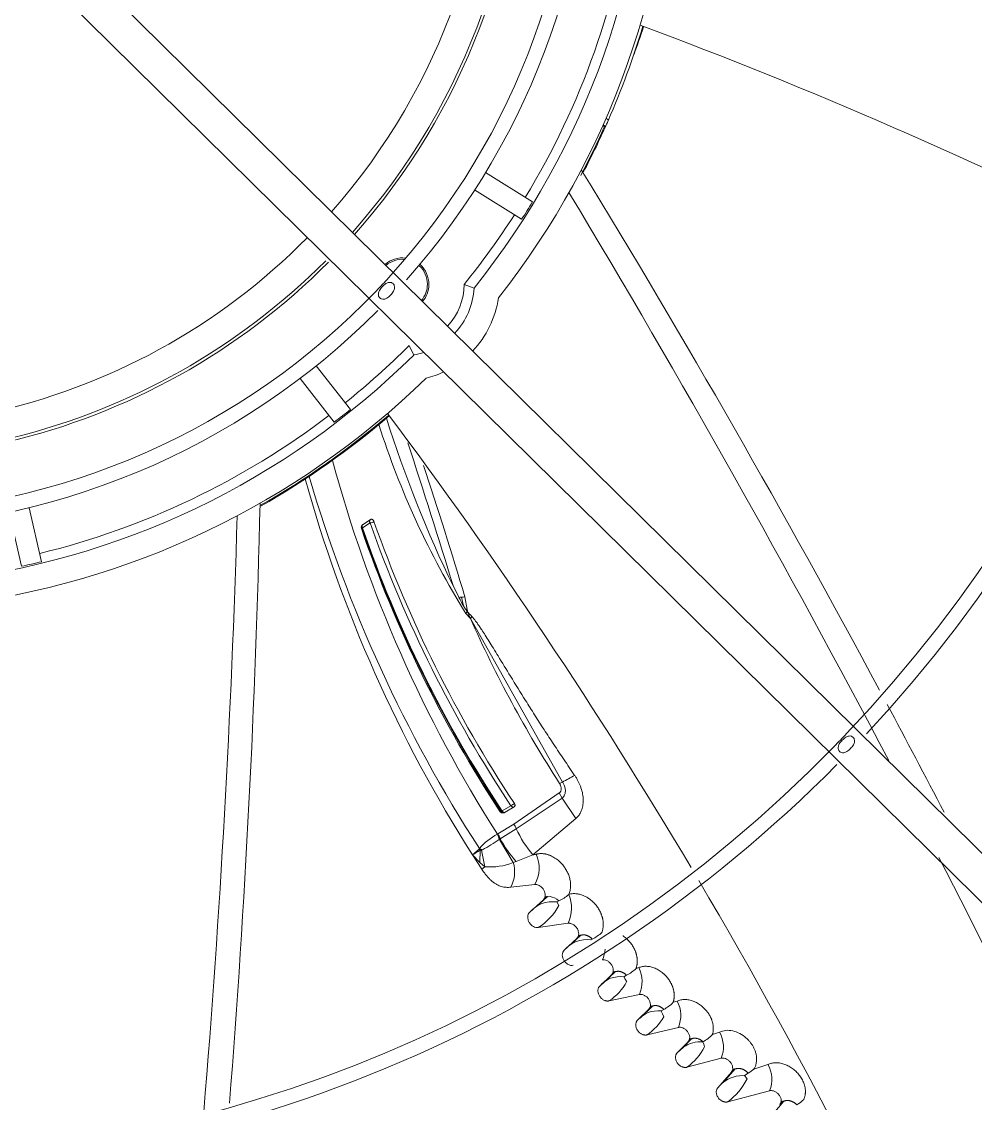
# Model space of a CAD drawing. Header units: millimetres. Extents: x 113490 to 142599, y -20467 to 115.
# Drawn here: x 126561 to 126723.5, y -11583.8 to -11399.6 of the extents above; entities that cross this region are included whole.
import ezdxf

# ---------------------------------------------------------------- set-up
doc = ezdxf.new("R2010")
doc.units = ezdxf.units.MM
doc.layers.add('DV3_0', color=7, linetype='Continuous')

msp = doc.modelspace()

# ---------------------------------------------------------------- linework, layer by layer
at = {"layer": 'DV3_0', "color": 7, "linetype": 'Continuous', "lineweight": 15}
for p, q in [((126859.33, -11674.11), (126550.04, -11369.11)), ((126546.48, -11374.03), (126855.15, -11678.41)), ((126648.01, -11430.27), (126640.01, -11425.27)), ((126646.16, -11433.24), (126638.15, -11428.24)), ((126636.37, -11444.32), (126638.06, -11444.94)), ((126626.99, -11454.74), (126627.79, -11456.35)), ((126616.99, -11465.63), (126611.18, -11458.19)), ((126614.24, -11467.79), (126608.42, -11460.35)), ((126561, -11492.34), (126558.87, -11483.14)), ((126564.41, -11491.55), (126562.28, -11482.36)), ((126619.05, -11485.8), (126620.34, -11484.95)), ((126619.16, -11485.2), (126620.45, -11484.35)), ((126618.87, -11485.9), (126618.93, -11485.8)), ((126636.71, -11499.77), (126636.61, -11499.62)), ((126636.71, -11499.77), (126636.7, -11499.63)), ((126636.92, -11499.97), (126636.91, -11499.67)), ((126652.62, -11529.31), (126653.12, -11529.09)), ((126644.84, -11536.24), (126652.58, -11530.94)), ((126652.58, -11530.94), (126653.09, -11531.82)), ((126645.23, -11537.03), (126653.09, -11531.82)), ((126653.09, -11531.82), (126655.41, -11535.29)), ((126642.71, -11534.08), (126642.53, -11534.15)), ((126644.34, -11533.11), (126642.84, -11534.01)), ((126644.89, -11533.31), (126643.39, -11534.22)), ((126642.12, -11537.91), (126644.84, -11536.24)), ((126642.05, -11537.95), (126642.12, -11537.91)), ((126642.51, -11538.76), (126645.23, -11537.03)), ((126638.97, -11540.39), (126639.48, -11540.61)), ((126642.35, -11538.87), (126642.38, -11538.85)), ((126642.38, -11538.85), (126642.51, -11538.76)), ((126644.75, -11542.78), (126642.38, -11538.85)), ((126639.36, -11543.9), (126637.8, -11541.48)), ((126638.92, -11540.5), (126638.96, -11540.44)), ((126638.92, -11540.5), (126639.08, -11540.71)), ((126638.96, -11540.44), (126639.35, -11540.66)), ((126639.35, -11540.66), (126639.48, -11540.61)), ((126639.89, -11543.51), (126639.35, -11540.66)), ((126648.09, -11541.49), (126645.23, -11542.59)), ((126644.33, -11546.98), (126648.42, -11546.53)), ((126649.87, -11549.14), (126647.54, -11551.25)), ((126650.44, -11548.69), (126648.74, -11550.23)), ((126652.16, -11549.51), (126652.51, -11549.33)), ((126652.52, -11550.13), (126652.16, -11549.51)), ((126654.08, -11553.14), (126649, -11553.86)), ((126656.27, -11555.15), (126654.58, -11556.71)), ((126659.89, -11554.67), (126659.83, -11554.69)), ((126653.42, -11557.72), (126655.58, -11555.71)), ((126657.98, -11555.94), (126658.18, -11555.83)), ((126659.48, -11563.83), (126661.48, -11561.91)), ((126662.14, -11561.36), (126659.96, -11563.44)), ((126663.57, -11562.26), (126664.03, -11561.99)), ((126663.57, -11562.26), (126663.83, -11562.66)), ((126666.11, -11560.69), (126665.66, -11560.81)), ((126663.83, -11562.66), (126664.06, -11563.09)), ((126666.22, -11565.27), (126661.05, -11566.36)), ((126665.91, -11569.66), (126667.83, -11567.75)), ((126668.49, -11567.2), (126666.38, -11569.27)), ((126669.93, -11568.07), (126670.37, -11567.8)), ((126672.66, -11566.39), (126671.98, -11566.59)), ((126670.17, -11568.57), (126670.38, -11569.09)), ((126672.86, -11570.88), (126667.53, -11572.14)), ((126679.88, -11571.67), (126678.68, -11572.06)), ((126672.66, -11575.22), (126674.52, -11573.31)), ((126675.16, -11572.76), (126673.13, -11574.83)), ((126677.06, -11573.32), (126677.21, -11573.75)), ((126672.66, -11575.22), (126673.73, -11574.22)), ((126677.21, -11573.75), (126677.33, -11574.17)), ((126680.15, -11576.13), (126674.33, -11577.66)), ((126688.11, -11577.2), (126685.74, -11577.96)), ((126679.57, -11581.16), (126681.89, -11578.49)), ((126682.56, -11577.92), (126680.63, -11580.13)), ((126683.26, -11579.1), (126684.13, -11579.05)), ((126684.13, -11579.05), (126684.75, -11578.64)), ((126684.13, -11579.05), (126684.35, -11579.34)), ((126684.35, -11579.34), (126684.57, -11579.66)), ((126688.39, -11581.67), (126681.29, -11583.54)), ((126690.83, -11583.41), (126688.99, -11585.6))]:
    msp.add_line(p, q, dxfattribs=at)
at = {"layer": 'DV3_0', "color": 7, "linetype": 'Continuous', "lineweight": 20}
for p, q in [((126660.38, -11417.6), (126660.25, -11417.54)), ((126635.5, -11497.65), (126634.54, -11495.79)), ((126636.27, -11499.05), (126635.95, -11497.6)), ((126636.91, -11499.67), (126636.49, -11497.55)), ((126636.61, -11499.62), (126636.27, -11499.05)), ((126636.61, -11499.62), (126636.7, -11499.63)), ((126636.7, -11499.63), (126636.91, -11499.67)), ((126636.82, -11499.94), (126636.71, -11499.77)), ((126636.91, -11500.06), (126636.67, -11500.39)), ((126637.44, -11501.2), (126636.67, -11500.39)), ((126636.82, -11499.94), (126636.92, -11499.97)), ((126636.91, -11500.06), (126636.92, -11499.97)), ((126637.17, -11500.63), (126636.91, -11500.06)), ((126637.44, -11501.2), (126637.17, -11500.63)), ((126637.44, -11501.2), (126637.68, -11500.87)), ((126653.12, -11529.09), (126637.44, -11501.2)), ((126655.41, -11535.29), (126648.09, -11541.49)), ((126642.03, -11537.96), (126642.05, -11537.95)), ((126638.96, -11540.44), (126638.97, -11540.39)), ((126637.8, -11541.48), (126638.92, -11540.5)), ((126639.04, -11542.76), (126637.8, -11541.48)), ((126639.08, -11540.71), (126639.04, -11542.76)), ((126639.89, -11543.51), (126639.04, -11542.76)), ((126639.36, -11543.9), (126639.89, -11543.51)), ((126645.23, -11542.59), (126644.75, -11542.78))]:
    msp.add_line(p, q, dxfattribs=at)
at = {"layer": 'DV3_0', "color": 7, "linetype": 'Continuous', "lineweight": 15}
for centre, radius, start, end in [((126532.24, -11359.99), 236, 317.0271, 45.7088), ((126532.24, -11359.99), 233.5, 316.4663, 45.8392), ((126532.24, -11359.99), 126, 318.4756, 45.1616), ((126532.24, -11359.99), 123.5, 317.6348, 45.2819), ((126532.24, -11359.99), 113.75, 318.4247, 44.9979), ((126532.24, -11359.99), 114.25, 318.4114, 0), ((126532.24, -11359.99), 135.7, 321.2429, 359.7571), ((126532.24, -11359.99), 140, 321.7677, 359.2323), ((126532.24, -11359.99), 134, 328.7483, 352.2517), ((126532.24, -11359.99), 140.5, 336.3104, 343.3028), ((126361.51, -12217.42), 872.25, 63.43384, 69.5445), ((126545.83, -11361), 127.37, 339.734, 341.9536), ((126532.24, -11359.99), 140.5, 332.3654, 335.7939), ((125085.13, -12384.07), 1840.9, 28.22591, 31.40572), ((125007.86, -12419.24), 1921.39, 27.72245, 31.03383), ((126532.24, -11359.99), 134, 320.9991, 327.2517), ((126532.24, -11359.99), 114.25, 251.4688, 315.1695), ((126532.24, -11359.99), 113.75, 252.7316, 315.086), ((126625.87, -11444.3), 4.5, 82.9891, 131.7492), ((126625.87, -11444.3), 4.25, 84.8173, 131.5341), ((126625.87, -11444.3), 4.25, 0, 48), ((126625.87, -11444.3), 4.5, 0, 48), ((126532.24, -11359.99), 123.5, 316.2428, 317.6348), ((126625.87, -11444.3), 4.25, 319.2681, 0), ((126625.87, -11444.3), 4.5, 318, 0), ((126625.87, -11444.3), 10.5, 316.9653, 359.8902), ((126532.24, -11359.99), 123.5, 226.1082, 316.2428), ((126625.87, -11444.3), 12.2, 316.7471, 356.9852), ((126625.87, -11444.3), 16.5, 316.3964, 351.8862), ((126532.24, -11359.99), 126, 270, 315.2026), ((126532.24, -11359.99), 134, 308.7483, 315.0009), ((126532.24, -11359.99), 135.7, 276.2429, 314.7571), ((126625.87, -11444.3), 12.2, 279.0148, 287.4816), ((126625.87, -11444.3), 16.5, 284.1138, 295.142), ((126532.24, -11359.99), 140, 276.7677, 314.2323), ((126532.24, -11359.99), 134, 283.7483, 307.2517), ((126532.24, -11359.99), 140.5, 299.6325, 310.6019), ((125925.06, -11989.01), 872.25, 30.70257, 36.8175), ((126836.14, -11414.25), 230.17, 195.1216, 212.5095), ((126836.64, -11414.63), 235.85, 195.4508, 212.5348), ((126841.36, -11409.44), 241.06, 196.2834, 212.9029), ((124761.2, -11439.15), 1840.9, 355.49356, 358.67872), ((124677.17, -11426.96), 1921.39, 355.27432, 358.30683), ((126619.63, -11481.79), 3.25, 282.6415, 295.2259), ((126827.01, -11412.02), 219.15, 199.4393, 213.5401), ((126827.29, -11411.87), 218.76, 199.4529, 213.5312), ((126619.48, -11485.74), 0.635, 120.3769, 194.3524), ((126821.84, -11416.28), 214.58, 198.9328, 213.3194), ((126619.39, -11485.63), 0.493, 117.9807, 200.505), ((126823.03, -11415.28), 215.94, 199.0626, 213.3779), ((126823.49, -11414.91), 216.38, 199.1244, 213.3976), ((126639.43, -11498.07), 3.21, 215.5979, 218.278), ((126828.32, -11416.25), 208.93, 203.992, 212.7603), ((126532.24, -11359.99), 551.5, 285.4775, 344.5225), ((125085.13, -12384.07), 1840.9, 27.49382, 28.13982), ((126532.24, -11359.99), 233.5, 315.7154, 316.4663), ((126532.24, -11359.99), 233.5, 225.7814, 315.7154), ((126532.24, -11359.99), 236, 270, 315.2644), ((126632.17, -11488.63), 45.56, 297.3771, 300.36), ((126641.14, -11527.64), 6.34, 300.3343, 306.7823), ((126642.27, -11533.06), 1.11, 293.1128, 301.0288), ((126643.12, -11533.82), 0.486, 212.6809, 304.1901), ((126647.35, -11547.8), 11.19, 118.3562, 138.4923), ((126639.46, -11539.36), 2.93, 9.6098, 28.6807), ((126639.47, -11539.42), 2.97, 10.9843, 29.6557), ((126625.15, -11513.63), 30.55, 297.9795, 304.2758), ((126639.14, -11540.23), 0.478, 262.6265, 295.5933), ((126613.12, -11363.84), 181.06, 281.1372, 281.3151), ((126643.43, -11543.73), 5.72, 330.7489, 24.2522), ((125007.86, -12419.24), 1921.39, 24.56568, 27.16861), ((126639.45, -11544.38), 5.53, 331.8842, 16.797), ((125925.06, -11989.01), 872.25, 23.32871, 30.53654), ((126651.46, -11554.66), 5.2, 82.2332, 138.9483), ((126650.06, -11543.7), 6.13, 293.4978, 312.3418), ((126648.66, -11550.56), 6, 334.5296, 22.8148), ((126654.27, -11548.3), 0.106, 127.455, 138.9521), ((126643.01, -11544.69), 10.96, 303.1447, 330.2122), ((126655.66, -11550.42), 5.97, 295.061, 314.3575), ((126657.38, -11561.13), 5.22, 83.3621, 139.2655), ((126654.79, -11557.06), 5.64, 335.6062, 355.3029), ((126662.95, -11566.75), 4.54, 82.1058, 139.9003), ((126661.43, -11556.67), 5.92, 296.0332, 315.5868), ((126661.29, -11563.1), 5.39, 336.3081, 26.5856), ((126656.46, -11559.1), 8.58, 302.2935, 332.2899), ((126669.37, -11572.54), 4.5, 82.8527, 140.2674), ((126667.7, -11562.55), 5.89, 296.95, 316.6197), ((126668.08, -11568.84), 5.2, 336.8968, 28.1141), ((126661.56, -11563.71), 10.33, 305.3082, 328.6579), ((126664.1, -11571.13), 6.59, 22.8107, 27.6678), ((126675.48, -11574.17), 5.06, 337.2472, 29.5928), ((126676.77, -11578.86), 5.55, 87.0019, 123.1926), ((126674.32, -11568.14), 5.86, 297.8556, 317.9842), ((126668.19, -11569.33), 10.35, 306.4065, 332.1042), ((126683.73, -11579.72), 5.06, 337.3362, 29.9393), ((126682, -11573.5), 5.83, 298.135, 309.9847), ((126683.87, -11584.53), 5.46, 96.3262, 141.9258), ((126674.88, -11574.8), 10.84, 306.252, 333.384), ((126690.15, -11578.99), 5.82, 299.8593, 314.3251)]:
    msp.add_arc(centre, radius, start, end, dxfattribs=at)
at = {"layer": 'DV3_0', "color": 7, "linetype": 'Continuous', "lineweight": 20}
for centre, radius, start, end in [((126532.24, -11359.99), 108.75, 318.5638, 45.4011), ((126532.24, -11359.99), 140.35, 332.0548, 335.7939), ((126532.24, -11359.99), 108.75, 249.0395, 315.4011), ((126532.24, -11359.99), 140.35, 299.6151, 310.5445), ((126757.78, -11425.14), 142.58, 197.5793, 211.8537), ((126827.69, -11402.41), 214.54, 197.5546, 205.8027), ((125357.51, -11886.84), 1335.56, 17.02527, 18.12677), ((125901.91, -11715.7), 766.29, 16.54046, 18.29437), ((126676.79, -11475.77), 46.74, 207.9173, 209.8819), ((126752.79, -11390.85), 159.23, 223.3026, 223.7042), ((126642.42, -11537.94), 2.96, 17.8925, 35.1018), ((126639.74, -11539.5), 2.86, 14.9315, 33.7265), ((126663.02, -11528.75), 19.62, 204.9566, 220.4757), ((126660.56, -11528.83), 20.6, 208.8348, 221.922), ((126619.6, -11509.77), 36.56, 299.8509, 302.1929), ((126640.79, -11532.92), 10.63, 265.1255, 291.8661)]:
    msp.add_arc(centre, radius, start, end, dxfattribs=at)
at = {"layer": 'DV3_0', "color": 7, "linetype": 'Continuous', "lineweight": 15}
for centre, major_axis, ratio, start_param, end_param in [((126488.75, -11345.04), (176.32, -60.71), 0.866797, -0.078814, -0.070986), ((126643.65, -11429.61), (-11.56, -18.5), 0.186545, 1.490488, 1.651105), ((126613.12, -11463.51), (-17.19, -13.43), 0.186545, 1.490488, 1.651105), ((126561.79, -11487.99), (-21.26, -4.91), 0.186545, 1.490488, 1.651105)]:
    msp.add_ellipse(centre, major_axis=major_axis, ratio=ratio, start_param=start_param, end_param=end_param, dxfattribs=at)
at = {"layer": 'DV3_0', "color": 7, "linetype": 'Continuous', "lineweight": 20}
for centre, major_axis, ratio, start_param, end_param in [((126660.44, -11416.24), (0.458, -0.201), 0.498743, 0, 1.571241), ((126659.93, -11417.39), (0.456, -0.205), 0.498451, 0, 1.57124), ((126659.93, -11417.39), (0.302, -0.399), 0.432332, 0.901374, 1.803204), ((126615.24, -11513.2), (36.82, 12.36), 0.272936, 0.884781, 0.899668), ((126615.24, -11513.2), (36.82, 12.36), 0.272936, 0.867185, 0.884781)]:
    msp.add_ellipse(centre, major_axis=major_axis, ratio=ratio, start_param=start_param, end_param=end_param, dxfattribs=at)
at = {"layer": 'DV3_0', "color": 7, "linetype": 'Continuous', "lineweight": 15}
for points, knots in [([(126622, -11446.62), (126621.96, -11446.58), (126621.88, -11446.49), (126621.76, -11446.25), (126621.73, -11445.84), (126621.91, -11445.4), (126622.17, -11445.01), (126622.53, -11444.6), (126622.99, -11444.19), (126623.52, -11443.95), (126623.9, -11443.98), (126624.14, -11444.09), (126624.23, -11444.17), (126624.27, -11444.2)], [0, 0, 0, 0, 0.040646, 0.082274, 0.181944, 0.323646, 0.41357, 0.509807, 0.690903, 0.824258, 0.919018, 0.959797, 1, 1, 1, 1]), ([(126624.27, -11444.2), (126624.31, -11444.25), (126624.4, -11444.34), (126624.51, -11444.59), (126624.55, -11444.99), (126624.38, -11445.44), (126624.12, -11445.83), (126623.85, -11446.15), (126623.55, -11446.43), (126623.18, -11446.7), (126622.77, -11446.88), (126622.38, -11446.85), (126622.14, -11446.74), (126622.05, -11446.66), (126622, -11446.62)], [0, 0, 0, 0, 0.040717, 0.082601, 0.183674, 0.325225, 0.413967, 0.5088, 0.602375, 0.688214, 0.822702, 0.918959, 0.959862, 1, 1, 1, 1]), ([(126620.34, -11484.95), (126620.28, -11484.84), (126620.26, -11484.71), (126620.3, -11484.48), (126620.36, -11484.39), (126620.45, -11484.35)], [0, 0, 0, 0, 0.5, 0.5, 1, 1, 1, 1]), ([(126620.45, -11484.35), (126620.46, -11484.34), (126620.49, -11484.33), (126620.54, -11484.31), (126620.6, -11484.31), (126620.67, -11484.33), (126620.75, -11484.37), (126620.84, -11484.43), (126620.91, -11484.52), (126620.98, -11484.62), (126621, -11484.69), (126621.02, -11484.72)], [0, 0, 0, 0, 0.075079, 0.150644, 0.228664, 0.352639, 0.477385, 0.607267, 0.740203, 0.871682, 1, 1, 1, 1]), ([(126619.05, -11485.8), (126619.02, -11485.8), (126618.97, -11485.81), (126618.94, -11485.81), (126618.93, -11485.8)], [0, 0, 0, 0, 0.499963, 1, 1, 1, 1]), ([(126619.05, -11485.8), (126619.05, -11485.78), (126619.03, -11485.74), (126619.01, -11485.69), (126618.99, -11485.62), (126618.98, -11485.54), (126618.98, -11485.44), (126619.01, -11485.36), (126619.05, -11485.29), (126619.1, -11485.23), (126619.14, -11485.21), (126619.16, -11485.2)], [0, 0, 0, 0, 0.068654, 0.146101, 0.232585, 0.334041, 0.480381, 0.632297, 0.740255, 0.880768, 1, 1, 1, 1]), ([(126700.33, -11523.86), (126700.29, -11523.81), (126700.21, -11523.72), (126700.09, -11523.49), (126700.06, -11523.09), (126700.23, -11522.65), (126700.5, -11522.26), (126700.77, -11521.95), (126701.08, -11521.67), (126701.45, -11521.4), (126701.87, -11521.21), (126702.26, -11521.24), (126702.49, -11521.35), (126702.58, -11521.43), (126702.63, -11521.47)], [0, 0, 0, 0, 0.040488, 0.081902, 0.180627, 0.320355, 0.409206, 0.504808, 0.600124, 0.687341, 0.822717, 0.918807, 0.959755, 1, 1, 1, 1]), ([(126702.63, -11521.47), (126702.67, -11521.51), (126702.75, -11521.6), (126702.87, -11521.85), (126702.9, -11522.25), (126702.73, -11522.68), (126702.46, -11523.07), (126702.19, -11523.38), (126701.89, -11523.66), (126701.52, -11523.94), (126701.1, -11524.12), (126700.7, -11524.09), (126700.47, -11523.98), (126700.37, -11523.9), (126700.33, -11523.86)], [0, 0, 0, 0, 0.040529, 0.082096, 0.181604, 0.321297, 0.409637, 0.504692, 0.598943, 0.685714, 0.821727, 0.918717, 0.959765, 1, 1, 1, 1]), ([(126644.94, -11532.71), (126644.95, -11532.73), (126644.97, -11532.77), (126645, -11532.83), (126645.02, -11532.9), (126645.04, -11532.98), (126645.04, -11533.07), (126645.02, -11533.17), (126644.97, -11533.25), (126644.92, -11533.29), (126644.89, -11533.31)], [0, 0, 0, 0, 0.086581, 0.173323, 0.261691, 0.392619, 0.521302, 0.685994, 0.841523, 1, 1, 1, 1]), ([(126643.39, -11534.22), (126643.36, -11534.23), (126643.32, -11534.26), (126643.24, -11534.29), (126643.16, -11534.32), (126643.06, -11534.34), (126642.94, -11534.35), (126642.81, -11534.34), (126642.7, -11534.3), (126642.6, -11534.24), (126642.55, -11534.18), (126642.53, -11534.15)], [0, 0, 0, 0, 0.099456, 0.197178, 0.293807, 0.390006, 0.537714, 0.671041, 0.795208, 0.901241, 1, 1, 1, 1]), ([(126642.84, -11534.01), (126642.91, -11534.12), (126643.02, -11534.2), (126643.22, -11534.28), (126643.32, -11534.27), (126643.39, -11534.22)], [0, 0, 0, 0, 0.5, 0.5, 1, 1, 1, 1]), ([(126644.34, -11533.11), (126644.35, -11533.12), (126644.37, -11533.15), (126644.41, -11533.19), (126644.44, -11533.22), (126644.49, -11533.26), (126644.54, -11533.3), (126644.63, -11533.35), (126644.73, -11533.36), (126644.82, -11533.35), (126644.87, -11533.32), (126644.89, -11533.31)], [0, 0, 0, 0, 0.074951, 0.140477, 0.196539, 0.243124, 0.374483, 0.49079, 0.674123, 0.840338, 1, 1, 1, 1]), ([(126648.64, -11541.38), (126648.7, -11541.36), (126648.82, -11541.33), (126649, -11541.3), (126649.18, -11541.28), (126649.36, -11541.27), (126649.55, -11541.26), (126649.73, -11541.27), (126649.92, -11541.29), (126650.11, -11541.32), (126650.3, -11541.35), (126650.49, -11541.4), (126650.68, -11541.46), (126651.08, -11541.6), (126651.67, -11541.88), (126652.41, -11542.4), (126653.02, -11543.01), (126653.52, -11543.64), (126653.9, -11544.29), (126654.21, -11544.96), (126654.38, -11545.56), (126654.47, -11546.06), (126654.51, -11546.44), (126654.52, -11546.82), (126654.49, -11547.18), (126654.43, -11547.54), (126654.34, -11547.89), (126654.25, -11548.11), (126654.21, -11548.22)], [0, 0, 0, 0, 0.01916, 0.038106, 0.056888, 0.075557, 0.094165, 0.112765, 0.131411, 0.150154, 0.169045, 0.188136, 0.207474, 0.227106, 0.308139, 0.388604, 0.471786, 0.538196, 0.605101, 0.673066, 0.74109, 0.778944, 0.816044, 0.852661, 0.889074, 0.925575, 0.962455, 1, 1, 1, 1]), ([(126639.36, -11543.9), (126639.43, -11544), (126639.56, -11544.2), (126639.77, -11544.49), (126639.97, -11544.76), (126640.17, -11545.01), (126640.37, -11545.24), (126640.57, -11545.46), (126640.77, -11545.66), (126640.97, -11545.85), (126641.17, -11546.02), (126641.37, -11546.17), (126641.57, -11546.31), (126641.76, -11546.44), (126642.02, -11546.59), (126642.34, -11546.74), (126642.73, -11546.88), (126643.12, -11546.97), (126643.52, -11547.02), (126643.93, -11547.03), (126644.2, -11547), (126644.33, -11546.98)], [0, 0, 0, 0, 0.057027, 0.111487, 0.163518, 0.213259, 0.260853, 0.306447, 0.350191, 0.392239, 0.432746, 0.471873, 0.509778, 0.546624, 0.582569, 0.6503, 0.717455, 0.785065, 0.854112, 0.925494, 1, 1, 1, 1]), ([(126648.42, -11546.53), (126648.88, -11546.48), (126649.44, -11546.75), (126650.01, -11547.54), (126650.15, -11547.88), (126650.21, -11548.56), (126650.12, -11548.91), (126649.87, -11549.14)], [0, 0, 0, 0, 0.5, 0.5, 0.75, 0.75, 1, 1, 1, 1]), ([(126652.51, -11549.33), (126652.05, -11548.9), (126651.49, -11548.63), (126650.52, -11548.56), (126650.1, -11548.75), (126649.87, -11549.14)], [0, 0, 0, 0, 0.5, 0.5, 1, 1, 1, 1]), ([(126659.83, -11554.69), (126659.85, -11554.64), (126659.89, -11554.53), (126659.94, -11554.37), (126659.98, -11554.2), (126660.01, -11554.04), (126660.04, -11553.87), (126660.06, -11553.71), (126660.07, -11553.54), (126660.08, -11553.37), (126660.07, -11553.2), (126660.07, -11553.04), (126660.05, -11552.87), (126660.03, -11552.71), (126660.01, -11552.55), (126659.97, -11552.39), (126659.94, -11552.23), (126659.9, -11552.07), (126659.85, -11551.92), (126659.8, -11551.76), (126659.74, -11551.62), (126659.69, -11551.47), (126659.62, -11551.32), (126659.56, -11551.18), (126659.49, -11551.05), (126659.42, -11550.91), (126659.34, -11550.78), (126659.27, -11550.65), (126659.19, -11550.53), (126659.1, -11550.41), (126659.02, -11550.29), (126658.94, -11550.18), (126658.85, -11550.07), (126658.77, -11549.97), (126658.68, -11549.86), (126658.59, -11549.77), (126658.37, -11549.53), (126658, -11549.19), (126657.45, -11548.79), (126656.9, -11548.49), (126656.43, -11548.3), (126656.04, -11548.19), (126655.72, -11548.13), (126655.4, -11548.09), (126655.09, -11548.08), (126654.79, -11548.1), (126654.49, -11548.14), (126654.3, -11548.19), (126654.21, -11548.22)], [0, 0, 0, 0, 0.018271, 0.036367, 0.054293, 0.072053, 0.089651, 0.107087, 0.124357, 0.141458, 0.15839, 0.17515, 0.19174, 0.208158, 0.224405, 0.240482, 0.256387, 0.272115, 0.287663, 0.303028, 0.318207, 0.3332, 0.348005, 0.36262, 0.377045, 0.391281, 0.405327, 0.419176, 0.432823, 0.446261, 0.459487, 0.4725, 0.485297, 0.497878, 0.510245, 0.522398, 0.534339, 0.599607, 0.661765, 0.720651, 0.776416, 0.808812, 0.841042, 0.873103, 0.905011, 0.936795, 0.968461, 1, 1, 1, 1]), ([(126647.54, -11551.25), (126647.44, -11551.33), (126647.28, -11551.56), (126647.18, -11552), (126647.24, -11552.51), (126647.45, -11553.01), (126647.79, -11553.43), (126648.18, -11553.72), (126648.59, -11553.87), (126648.86, -11553.88), (126649, -11553.86)], [0, 0, 0, 0, 0.124936, 0.249948, 0.37496, 0.499972, 0.624983, 0.749995, 0.875007, 1, 1, 1, 1]), ([(126655.58, -11555.71), (126655.62, -11555.66), (126655.71, -11555.57), (126655.84, -11555.33), (126655.91, -11554.96), (126655.84, -11554.46), (126655.61, -11553.97), (126655.27, -11553.56), (126654.87, -11553.28), (126654.52, -11553.16), (126654.26, -11553.13), (126654.14, -11553.14), (126654.08, -11553.14)], [0, 0, 0, 0, 0.059896, 0.120557, 0.250312, 0.386572, 0.52658, 0.661624, 0.782933, 0.893402, 0.946876, 1, 1, 1, 1]), ([(126658.18, -11555.83), (126658.15, -11555.8), (126658.09, -11555.73), (126657.99, -11555.64), (126657.89, -11555.56), (126657.78, -11555.48), (126657.67, -11555.41), (126657.56, -11555.34), (126657.45, -11555.29), (126657.34, -11555.24), (126657.23, -11555.19), (126657.11, -11555.16), (126657, -11555.13), (126656.89, -11555.11), (126656.78, -11555.1), (126656.66, -11555.1), (126656.56, -11555.11), (126656.45, -11555.12), (126656.34, -11555.15), (126656.24, -11555.18), (126656.14, -11555.22), (126656.05, -11555.26), (126655.96, -11555.32), (126655.87, -11555.38), (126655.79, -11555.45), (126655.71, -11555.53), (126655.64, -11555.62), (126655.6, -11555.68), (126655.58, -11555.71)], [0, 0, 0, 0, 0.036444, 0.072973, 0.109626, 0.146433, 0.183416, 0.220587, 0.257954, 0.295519, 0.333281, 0.371238, 0.409385, 0.447719, 0.486241, 0.524952, 0.563852, 0.602932, 0.642178, 0.681573, 0.721097, 0.76073, 0.800452, 0.840247, 0.880102, 0.92001, 0.959973, 1, 1, 1, 1]), ([(126665.66, -11560.81), (126665.68, -11560.76), (126665.72, -11560.65), (126665.76, -11560.48), (126665.8, -11560.32), (126665.83, -11560.15), (126665.85, -11559.98), (126665.86, -11559.81), (126665.87, -11559.64), (126665.87, -11559.47), (126665.86, -11559.3), (126665.85, -11559.13), (126665.82, -11558.96), (126665.8, -11558.8), (126665.76, -11558.63), (126665.72, -11558.47), (126665.68, -11558.31), (126665.63, -11558.16), (126665.58, -11558), (126665.52, -11557.85), (126665.46, -11557.71), (126665.39, -11557.56), (126665.32, -11557.42), (126665.25, -11557.28), (126665.17, -11557.15), (126665.09, -11557.02), (126665.01, -11556.89), (126664.93, -11556.77), (126664.84, -11556.65), (126664.76, -11556.54), (126664.67, -11556.43), (126664.58, -11556.32), (126664.49, -11556.22), (126664.4, -11556.12), (126664.31, -11556.03), (126664.22, -11555.94), (126664.05, -11555.77), (126663.8, -11555.55), (126663.54, -11555.37), (126663.41, -11555.28), (126663.4, -11555.27)], [0, 0, 0, 0, 0.0188169, 0.037444, 0.0558864, 0.0741494, 0.0922368, 0.1101451, 0.1278699, 0.1454077, 0.1627565, 0.1799147, 0.1968819, 0.2136584, 0.2302451, 0.2466419, 0.2628435, 0.2788445, 0.2946408, 0.3102299, 0.3256097, 0.3407775, 0.3557312, 0.3704702, 0.3849944, 0.3993046, 0.4133954, 0.4272587, 0.4408884, 0.4542797, 0.4674296, 0.4803362, 0.4929989, 0.505418, 0.5175947, 0.5295311, 0.5412296, 0.5829164, 0.6240736, 0.6289809, 0.6289809, 0.6289809, 0.6289809]), ([(126653.42, -11557.72), (126653.21, -11557.91), (126653.09, -11558.22), (126653.1, -11558.73), (126653.16, -11559.08), (126653.42, -11559.57), (126653.66, -11559.83), (126653.91, -11560.04), (126654.04, -11560.12), (126654.43, -11560.3), (126654.69, -11560.34), (126654.94, -11560.29)], [0, 0, 0, 0, 0.25, 0.25, 0.375, 0.5, 0.625, 0.625, 0.75, 0.75, 1, 1, 1, 1]), ([(126661.48, -11561.91), (126661.52, -11561.86), (126661.61, -11561.76), (126661.74, -11561.51), (126661.8, -11561.14), (126661.72, -11560.63), (126661.47, -11560.15), (126661.11, -11559.75), (126660.7, -11559.49), (126660.36, -11559.38), (126660.1, -11559.36), (126659.98, -11559.38), (126659.92, -11559.38)], [0, 0, 0, 0, 0.06099, 0.122527, 0.253782, 0.391334, 0.532112, 0.667262, 0.786805, 0.8949, 0.947606, 1, 1, 1, 1]), ([(126671.98, -11566.59), (126672, -11566.54), (126672.03, -11566.43), (126672.08, -11566.27), (126672.11, -11566.11), (126672.13, -11565.94), (126672.15, -11565.77), (126672.16, -11565.61), (126672.16, -11565.44), (126672.16, -11565.27), (126672.15, -11565.11), (126672.13, -11564.94), (126672.11, -11564.78), (126672.07, -11564.62), (126672.04, -11564.45), (126672, -11564.3), (126671.95, -11564.14), (126671.9, -11563.98), (126671.84, -11563.83), (126671.78, -11563.68), (126671.71, -11563.54), (126671.64, -11563.39), (126671.57, -11563.25), (126671.49, -11563.12), (126671.41, -11562.98), (126671.33, -11562.86), (126671.24, -11562.73), (126671.15, -11562.61), (126671.06, -11562.49), (126670.97, -11562.37), (126670.88, -11562.26), (126670.78, -11562.16), (126670.68, -11562.05), (126670.59, -11561.95), (126670.49, -11561.86), (126670.39, -11561.77), (126670.22, -11561.62), (126669.96, -11561.41), (126669.61, -11561.17), (126669.25, -11560.96), (126668.89, -11560.79), (126668.52, -11560.65), (126668.15, -11560.55), (126667.78, -11560.48), (126667.42, -11560.46), (126667.07, -11560.46), (126666.73, -11560.5), (126666.41, -11560.58), (126666.21, -11560.65), (126666.11, -11560.69)], [0, 0, 0, 0, 0.018442, 0.036725, 0.054854, 0.072835, 0.090674, 0.108365, 0.125903, 0.143287, 0.160511, 0.177577, 0.194483, 0.21123, 0.227819, 0.244251, 0.260522, 0.276624, 0.292555, 0.30831, 0.323889, 0.339287, 0.354502, 0.369535, 0.384384, 0.39905, 0.413529, 0.427811, 0.44189, 0.45576, 0.469417, 0.482859, 0.496085, 0.509094, 0.521889, 0.534471, 0.546843, 0.587075, 0.626952, 0.666379, 0.705324, 0.743814, 0.781842, 0.819366, 0.856387, 0.892912, 0.928997, 0.964692, 1, 1, 1, 1]), ([(126664.03, -11561.99), (126664, -11561.96), (126663.94, -11561.9), (126663.84, -11561.81), (126663.74, -11561.73), (126663.63, -11561.66), (126663.53, -11561.59), (126663.42, -11561.53), (126663.31, -11561.48), (126663.2, -11561.43), (126663.09, -11561.39), (126662.98, -11561.36), (126662.87, -11561.33), (126662.76, -11561.32), (126662.65, -11561.31), (126662.54, -11561.31), (126662.43, -11561.32), (126662.33, -11561.33), (126662.23, -11561.35), (126662.13, -11561.39), (126662.03, -11561.42), (126661.94, -11561.47), (126661.85, -11561.52), (126661.77, -11561.59), (126661.69, -11561.66), (126661.61, -11561.73), (126661.54, -11561.82), (126661.5, -11561.88), (126661.48, -11561.91)], [0, 0, 0, 0, 0.036352, 0.072798, 0.109377, 0.146118, 0.18304, 0.220157, 0.257476, 0.295, 0.332728, 0.370656, 0.408782, 0.447104, 0.485619, 0.524332, 0.56324, 0.602335, 0.641603, 0.681028, 0.720589, 0.760269, 0.800046, 0.839906, 0.879834, 0.919824, 0.959877, 1, 1, 1, 1]), ([(126661.05, -11566.36), (126661.01, -11566.36), (126660.94, -11566.37), (126660.83, -11566.38), (126660.72, -11566.38), (126660.61, -11566.36), (126660.49, -11566.34), (126660.38, -11566.31), (126660.24, -11566.25), (126660.06, -11566.16), (126659.86, -11566.02), (126659.67, -11565.84), (126659.43, -11565.55), (126659.26, -11565.22), (126659.18, -11564.87), (126659.16, -11564.62), (126659.18, -11564.38), (126659.24, -11564.18), (126659.31, -11564.03), (126659.39, -11563.92), (126659.45, -11563.86), (126659.48, -11563.83)], [0, 0, 0, 0, 0.03153, 0.062353, 0.092698, 0.122808, 0.152931, 0.183314, 0.214201, 0.272671, 0.33125, 0.397261, 0.466453, 0.605489, 0.675489, 0.744759, 0.812256, 0.879292, 0.920718, 0.960761, 1, 1, 1, 1]), ([(126667.83, -11567.75), (126667.87, -11567.7), (126667.96, -11567.6), (126668.09, -11567.34), (126668.15, -11566.96), (126668.04, -11566.46), (126667.78, -11565.98), (126667.41, -11565.59), (126666.99, -11565.35), (126666.65, -11565.25), (126666.4, -11565.24), (126666.28, -11565.26), (126666.22, -11565.27)], [0, 0, 0, 0, 0.061807, 0.124124, 0.256475, 0.394954, 0.536432, 0.672108, 0.790426, 0.896509, 0.948354, 1, 1, 1, 1]), ([(126678.68, -11572.06), (126678.7, -11572), (126678.73, -11571.89), (126678.77, -11571.7), (126678.8, -11571.52), (126678.81, -11571.33), (126678.82, -11571.15), (126678.82, -11570.96), (126678.81, -11570.78), (126678.8, -11570.59), (126678.77, -11570.41), (126678.74, -11570.23), (126678.69, -11570.05), (126678.65, -11569.87), (126678.59, -11569.69), (126678.53, -11569.52), (126678.46, -11569.35), (126678.38, -11569.18), (126678.3, -11569.02), (126678.22, -11568.86), (126678.13, -11568.71), (126678.03, -11568.56), (126677.93, -11568.41), (126677.83, -11568.27), (126677.73, -11568.13), (126677.62, -11568), (126677.51, -11567.87), (126677.39, -11567.75), (126677.28, -11567.63), (126677.16, -11567.52), (126677.05, -11567.41), (126676.93, -11567.31), (126676.74, -11567.15), (126676.48, -11566.96), (126676.13, -11566.74), (126675.77, -11566.55), (126675.4, -11566.39), (126675.04, -11566.27), (126674.67, -11566.18), (126674.31, -11566.13), (126673.95, -11566.12), (126673.61, -11566.13), (126673.27, -11566.19), (126672.96, -11566.27), (126672.76, -11566.35), (126672.66, -11566.39)], [0, 0, 0, 0, 0.020468, 0.040767, 0.060906, 0.080896, 0.100734, 0.120412, 0.139924, 0.159268, 0.17844, 0.197441, 0.216274, 0.234941, 0.25344, 0.27176, 0.289895, 0.307839, 0.32559, 0.343143, 0.360495, 0.377644, 0.394592, 0.411334, 0.427858, 0.444152, 0.460208, 0.476019, 0.491583, 0.506899, 0.521967, 0.53679, 0.551373, 0.590916, 0.630156, 0.669009, 0.707438, 0.745452, 0.78305, 0.820202, 0.856913, 0.893195, 0.929104, 0.964702, 1, 1, 1, 1]), ([(126670.37, -11567.8), (126670.34, -11567.77), (126670.27, -11567.7), (126670.16, -11567.61), (126670.05, -11567.53), (126669.94, -11567.45), (126669.82, -11567.39), (126669.7, -11567.33), (126669.59, -11567.27), (126669.47, -11567.23), (126669.35, -11567.2), (126669.23, -11567.17), (126669.11, -11567.15), (126668.99, -11567.14), (126668.87, -11567.15), (126668.76, -11567.16), (126668.65, -11567.18), (126668.54, -11567.2), (126668.43, -11567.24), (126668.33, -11567.29), (126668.24, -11567.34), (126668.14, -11567.41), (126668.06, -11567.48), (126667.97, -11567.56), (126667.9, -11567.65), (126667.85, -11567.72), (126667.83, -11567.75)], [0, 0, 0, 0, 0.039346, 0.078811, 0.118442, 0.158273, 0.198325, 0.238613, 0.279143, 0.319916, 0.36093, 0.402181, 0.443665, 0.485381, 0.527332, 0.569514, 0.611916, 0.654521, 0.697304, 0.740242, 0.78331, 0.826485, 0.869749, 0.91309, 0.956504, 1, 1, 1, 1]), ([(126667.53, -11572.14), (126667.49, -11572.15), (126667.42, -11572.16), (126667.31, -11572.17), (126667.2, -11572.17), (126667.09, -11572.16), (126666.98, -11572.14), (126666.87, -11572.11), (126666.72, -11572.06), (126666.55, -11571.98), (126666.34, -11571.85), (126666.14, -11571.68), (126665.9, -11571.39), (126665.72, -11571.06), (126665.62, -11570.72), (126665.6, -11570.46), (126665.62, -11570.22), (126665.67, -11570.02), (126665.74, -11569.87), (126665.81, -11569.75), (126665.88, -11569.69), (126665.91, -11569.66)], [0, 0, 0, 0, 0.030968, 0.061254, 0.091074, 0.120656, 0.150233, 0.18004, 0.210303, 0.267998, 0.325834, 0.39348, 0.461361, 0.601707, 0.672161, 0.741845, 0.810514, 0.878591, 0.920293, 0.960563, 1, 1, 1, 1]), ([(126674.52, -11573.31), (126674.56, -11573.26), (126674.65, -11573.16), (126674.77, -11572.9), (126674.82, -11572.52), (126674.7, -11572.01), (126674.42, -11571.54), (126674.04, -11571.16), (126673.62, -11570.93), (126673.28, -11570.85), (126673.03, -11570.84), (126672.91, -11570.87), (126672.86, -11570.88)], [0, 0, 0, 0, 0.062363, 0.12517, 0.258167, 0.39723, 0.539211, 0.675362, 0.792735, 0.897052, 0.948727, 1, 1, 1, 1]), ([(126685.74, -11577.96), (126685.83, -11577.8), (126686.01, -11577.47), (126686.15, -11576.93), (126686.21, -11576.37), (126686.18, -11575.82), (126686.08, -11575.28), (126685.9, -11574.76), (126685.68, -11574.26), (126685.41, -11573.81), (126685.11, -11573.39), (126684.78, -11573.01), (126684.22, -11572.48), (126683.35, -11571.87), (126682.14, -11571.41), (126680.92, -11571.3), (126680.23, -11571.55), (126679.88, -11571.67)], [0, 0, 0, 0, 0.057811, 0.114004, 0.168762, 0.222167, 0.2741, 0.324557, 0.373398, 0.420411, 0.465563, 0.508766, 0.54982, 0.665874, 0.779898, 0.891116, 1, 1, 1, 1]), ([(126677.06, -11573.32), (126677.03, -11573.29), (126676.96, -11573.23), (126676.85, -11573.14), (126676.74, -11573.06), (126676.62, -11572.99), (126676.51, -11572.92), (126676.39, -11572.87), (126676.27, -11572.82), (126676.15, -11572.78), (126676.03, -11572.75), (126675.91, -11572.72), (126675.79, -11572.71), (126675.67, -11572.7), (126675.56, -11572.7), (126675.44, -11572.72), (126675.33, -11572.74), (126675.22, -11572.77), (126675.12, -11572.81), (126675.02, -11572.85), (126674.92, -11572.91), (126674.83, -11572.97), (126674.74, -11573.05), (126674.66, -11573.13), (126674.58, -11573.22), (126674.54, -11573.28), (126674.52, -11573.31)], [0, 0, 0, 0, 0.039306, 0.078739, 0.118341, 0.158147, 0.198179, 0.238449, 0.278964, 0.319725, 0.360731, 0.401978, 0.443462, 0.485181, 0.527138, 0.56933, 0.611742, 0.654359, 0.697157, 0.740111, 0.783198, 0.826394, 0.86968, 0.913045, 0.956483, 1, 1, 1, 1]), ([(126674.33, -11577.66), (126674.29, -11577.67), (126674.22, -11577.68), (126674.11, -11577.69), (126674, -11577.7), (126673.89, -11577.69), (126673.78, -11577.67), (126673.67, -11577.65), (126673.52, -11577.6), (126673.35, -11577.53), (126673.14, -11577.4), (126672.94, -11577.23), (126672.75, -11577.03), (126672.59, -11576.8), (126672.47, -11576.55), (126672.4, -11576.29), (126672.36, -11576.03), (126672.38, -11575.79), (126672.43, -11575.59), (126672.49, -11575.44), (126672.57, -11575.32), (126672.63, -11575.25), (126672.66, -11575.22)], [0, 0, 0, 0, 0.031541, 0.062191, 0.092151, 0.121631, 0.150857, 0.180057, 0.209462, 0.267355, 0.325302, 0.391974, 0.460497, 0.530053, 0.600072, 0.670611, 0.74078, 0.808537, 0.875941, 0.918387, 0.959539, 1, 1, 1, 1]), ([(126681.89, -11578.49), (126681.93, -11578.44), (126682.01, -11578.33), (126682.11, -11578.07), (126682.14, -11577.68), (126682, -11577.18), (126681.7, -11576.72), (126681.3, -11576.37), (126680.89, -11576.16), (126680.49, -11576.07), (126680.26, -11576.11), (126680.15, -11576.13)], [0, 0, 0, 0, 0.062959, 0.12688, 0.261561, 0.402187, 0.545461, 0.68204, 0.798407, 0.899927, 1, 1, 1, 1]), ([(126694.22, -11583.15), (126694.24, -11583.1), (126694.29, -11582.99), (126694.35, -11582.83), (126694.4, -11582.66), (126694.44, -11582.49), (126694.47, -11582.32), (126694.49, -11582.15), (126694.51, -11581.98), (126694.51, -11581.82), (126694.51, -11581.65), (126694.5, -11581.49), (126694.48, -11581.32), (126694.46, -11581.16), (126694.43, -11581.01), (126694.39, -11580.85), (126694.35, -11580.7), (126694.24, -11580.35), (126694.02, -11579.82), (126693.6, -11579.14), (126693.09, -11578.53), (126692.61, -11578.09), (126692.2, -11577.79), (126691.87, -11577.58), (126691.54, -11577.39), (126691.19, -11577.23), (126690.83, -11577.1), (126690.47, -11576.99), (126690.11, -11576.92), (126689.76, -11576.88), (126689.4, -11576.88), (126689.06, -11576.91), (126688.73, -11576.97), (126688.41, -11577.06), (126688.21, -11577.15), (126688.11, -11577.19)], [0, 0, 0, 0, 0.018772, 0.037267, 0.055488, 0.073442, 0.091132, 0.108567, 0.125751, 0.142691, 0.159379, 0.175809, 0.191971, 0.207863, 0.22348, 0.238821, 0.253885, 0.268672, 0.34354, 0.416382, 0.486986, 0.55479, 0.589172, 0.623644, 0.658167, 0.692686, 0.727153, 0.761538, 0.795839, 0.83004, 0.864139, 0.898143, 0.932085, 0.966031, 1, 1, 1, 1]), ([(126684.75, -11578.64), (126684.71, -11578.6), (126684.64, -11578.53), (126684.54, -11578.43), (126684.42, -11578.34), (126684.31, -11578.26), (126684.19, -11578.18), (126684.07, -11578.11), (126683.95, -11578.05), (126683.82, -11578), (126683.7, -11577.95), (126683.58, -11577.92), (126683.45, -11577.89), (126683.33, -11577.87), (126683.2, -11577.85), (126683.08, -11577.85), (126682.96, -11577.86), (126682.84, -11577.87), (126682.73, -11577.9), (126682.62, -11577.93), (126682.51, -11577.97), (126682.4, -11578.02), (126682.3, -11578.08), (126682.21, -11578.15), (126682.12, -11578.22), (126682.03, -11578.3), (126681.96, -11578.39), (126681.91, -11578.46), (126681.89, -11578.49)], [0, 0, 0, 0, 0.036347, 0.072748, 0.109253, 0.1459, 0.182717, 0.219725, 0.256935, 0.294355, 0.331986, 0.36983, 0.407885, 0.446152, 0.484632, 0.523329, 0.562245, 0.601368, 0.640685, 0.680177, 0.71982, 0.759592, 0.799472, 0.839441, 0.879482, 0.919589, 0.959758, 1, 1, 1, 1]), ([(126681.29, -11583.54), (126681.26, -11583.55), (126681.19, -11583.57), (126681.08, -11583.58), (126680.97, -11583.58), (126680.86, -11583.58), (126680.75, -11583.56), (126680.65, -11583.54), (126680.52, -11583.5), (126680.37, -11583.44), (126680.17, -11583.34), (126679.95, -11583.18), (126679.73, -11582.96), (126679.56, -11582.72), (126679.44, -11582.48), (126679.35, -11582.22), (126679.32, -11581.97), (126679.32, -11581.72), (126679.37, -11581.5), (126679.45, -11581.31), (126679.53, -11581.21), (126679.57, -11581.16)], [0, 0, 0, 0, 0.031206, 0.061591, 0.09134, 0.120655, 0.149743, 0.178819, 0.208096, 0.253867, 0.299405, 0.379199, 0.460329, 0.531051, 0.60232, 0.673539, 0.74416, 0.813651, 0.882523, 0.942038, 1, 1, 1, 1]), ([(126690.16, -11583.99), (126690.2, -11583.94), (126690.28, -11583.83), (126690.38, -11583.56), (126690.4, -11583.17), (126690.25, -11582.68), (126689.94, -11582.23), (126689.54, -11581.89), (126689.12, -11581.69), (126688.73, -11581.61), (126688.51, -11581.65), (126688.39, -11581.67)], [0, 0, 0, 0, 0.063283, 0.127256, 0.262205, 0.403365, 0.547464, 0.685255, 0.802003, 0.901714, 1, 1, 1, 1]), ([(126693.05, -11584.04), (126693.02, -11584), (126692.94, -11583.94), (126692.83, -11583.84), (126692.72, -11583.76), (126692.6, -11583.68), (126692.48, -11583.61), (126692.36, -11583.55), (126692.24, -11583.49), (126692.11, -11583.44), (126691.98, -11583.4), (126691.86, -11583.37), (126691.73, -11583.34), (126691.61, -11583.33), (126691.48, -11583.32), (126691.36, -11583.32), (126691.24, -11583.33), (126691.12, -11583.35), (126691.01, -11583.38), (126690.89, -11583.41), (126690.79, -11583.46), (126690.68, -11583.51), (126690.58, -11583.57), (126690.49, -11583.64), (126690.39, -11583.71), (126690.31, -11583.8), (126690.23, -11583.89), (126690.18, -11583.96), (126690.16, -11583.99)], [0, 0, 0, 0, 0.03621, 0.072495, 0.108902, 0.145467, 0.182216, 0.219167, 0.256331, 0.293716, 0.331323, 0.369153, 0.407205, 0.445478, 0.483973, 0.522693, 0.561636, 0.600792, 0.640147, 0.67968, 0.71937, 0.759195, 0.799133, 0.839164, 0.879274, 0.91945, 0.959691, 1, 1, 1, 1])]:
    msp.add_open_spline(points, degree=3, knots=knots, dxfattribs=at)
at = {"layer": 'DV3_0', "color": 7, "linetype": 'Continuous', "lineweight": 20}
for points, knots in [([(126637.68, -11500.87), (126637.72, -11500.91), (126637.8, -11501), (126637.92, -11501.14), (126638.05, -11501.3), (126638.19, -11501.48), (126638.34, -11501.67), (126638.49, -11501.88), (126638.65, -11502.11), (126638.82, -11502.35), (126639, -11502.61), (126639.19, -11502.89), (126639.51, -11503.38), (126639.99, -11504.13), (126640.65, -11505.17), (126641.38, -11506.34), (126642.59, -11508.32), (126644.41, -11511.3), (126646.48, -11514.64), (126648.39, -11517.66), (126649.99, -11520.16), (126651.66, -11522.71), (126653.4, -11525.31), (126654.59, -11527.06), (126655.2, -11527.94)], [0, 0, 0, 0, 0.005344, 0.011227, 0.017655, 0.024634, 0.03217, 0.040265, 0.048923, 0.058144, 0.067931, 0.078284, 0.089205, 0.122654, 0.160728, 0.203419, 0.250715, 0.376637, 0.527292, 0.616752, 0.708752, 0.803286, 0.900364, 1, 1, 1, 1]), ([(126652.58, -11530.94), (126652.6, -11530.93), (126652.64, -11530.9), (126652.69, -11530.85), (126652.74, -11530.79), (126652.78, -11530.72), (126652.84, -11530.62), (126652.89, -11530.46), (126652.92, -11530.25), (126652.9, -11530.02), (126652.85, -11529.8), (126652.79, -11529.62), (126652.71, -11529.46), (126652.65, -11529.36), (126652.62, -11529.31)], [0, 0, 0, 0, 0.047269, 0.094486, 0.141965, 0.190015, 0.238932, 0.360986, 0.484024, 0.609828, 0.73821, 0.826195, 0.913054, 1, 1, 1, 1]), ([(126653.09, -11531.82), (126653.11, -11531.8), (126653.15, -11531.77), (126653.23, -11531.69), (126653.36, -11531.54), (126653.52, -11531.26), (126653.62, -11530.87), (126653.62, -11530.47), (126653.57, -11530.12), (126653.48, -11529.79), (126653.36, -11529.51), (126653.24, -11529.28), (126653.16, -11529.15), (126653.12, -11529.09)], [0, 0, 0, 0, 0.0308, 0.061604, 0.125966, 0.2604, 0.42301, 0.542829, 0.658146, 0.771318, 0.85994, 0.936201, 1, 1, 1, 1]), ([(126655.2, -11527.94), (126655.25, -11528.01), (126655.35, -11528.16), (126655.49, -11528.39), (126655.63, -11528.62), (126655.76, -11528.85), (126655.88, -11529.09), (126655.99, -11529.32), (126656.09, -11529.56), (126656.19, -11529.81), (126656.38, -11530.33), (126656.59, -11531.13), (126656.69, -11532.17), (126656.61, -11533.14), (126656.41, -11533.83), (126656.2, -11534.29), (126656.03, -11534.58), (126655.85, -11534.84), (126655.64, -11535.08), (126655.49, -11535.22), (126655.41, -11535.29)], [0, 0, 0, 0, 0.030291, 0.060428, 0.090454, 0.120413, 0.15035, 0.180311, 0.21034, 0.240482, 0.270782, 0.402579, 0.532283, 0.65378, 0.773847, 0.820014, 0.865457, 0.910428, 0.955188, 1, 1, 1, 1])]:
    msp.add_open_spline(points, degree=3, knots=knots, dxfattribs=at)
at = {"layer": 'DV3_0', "color": 7, "linetype": 'Continuous', "lineweight": 15}
for points in [[(126650.13, -11548.68), (126650.34, -11548.57), (126650.48, -11548.55), (126650.56, -11548.63)], [(126655.85, -11555.21), (126656.04, -11555.12), (126656.18, -11555.11), (126656.27, -11555.18)], [(126661.74, -11561.41), (126661.93, -11561.33), (126662.06, -11561.32), (126662.14, -11561.39)], [(126668.08, -11567.26), (126668.27, -11567.17), (126668.4, -11567.17), (126668.48, -11567.24)], [(126674.76, -11572.83), (126674.94, -11572.74), (126675.07, -11572.73), (126675.15, -11572.81)], [(126682.09, -11578.03), (126682.28, -11577.93), (126682.43, -11577.91), (126682.54, -11577.97)], [(126690.35, -11583.54), (126690.55, -11583.44), (126690.7, -11583.41), (126690.81, -11583.46)]]:
    msp.add_open_spline(points, degree=3, dxfattribs=at)

doc.saveas('drawing.dxf')
